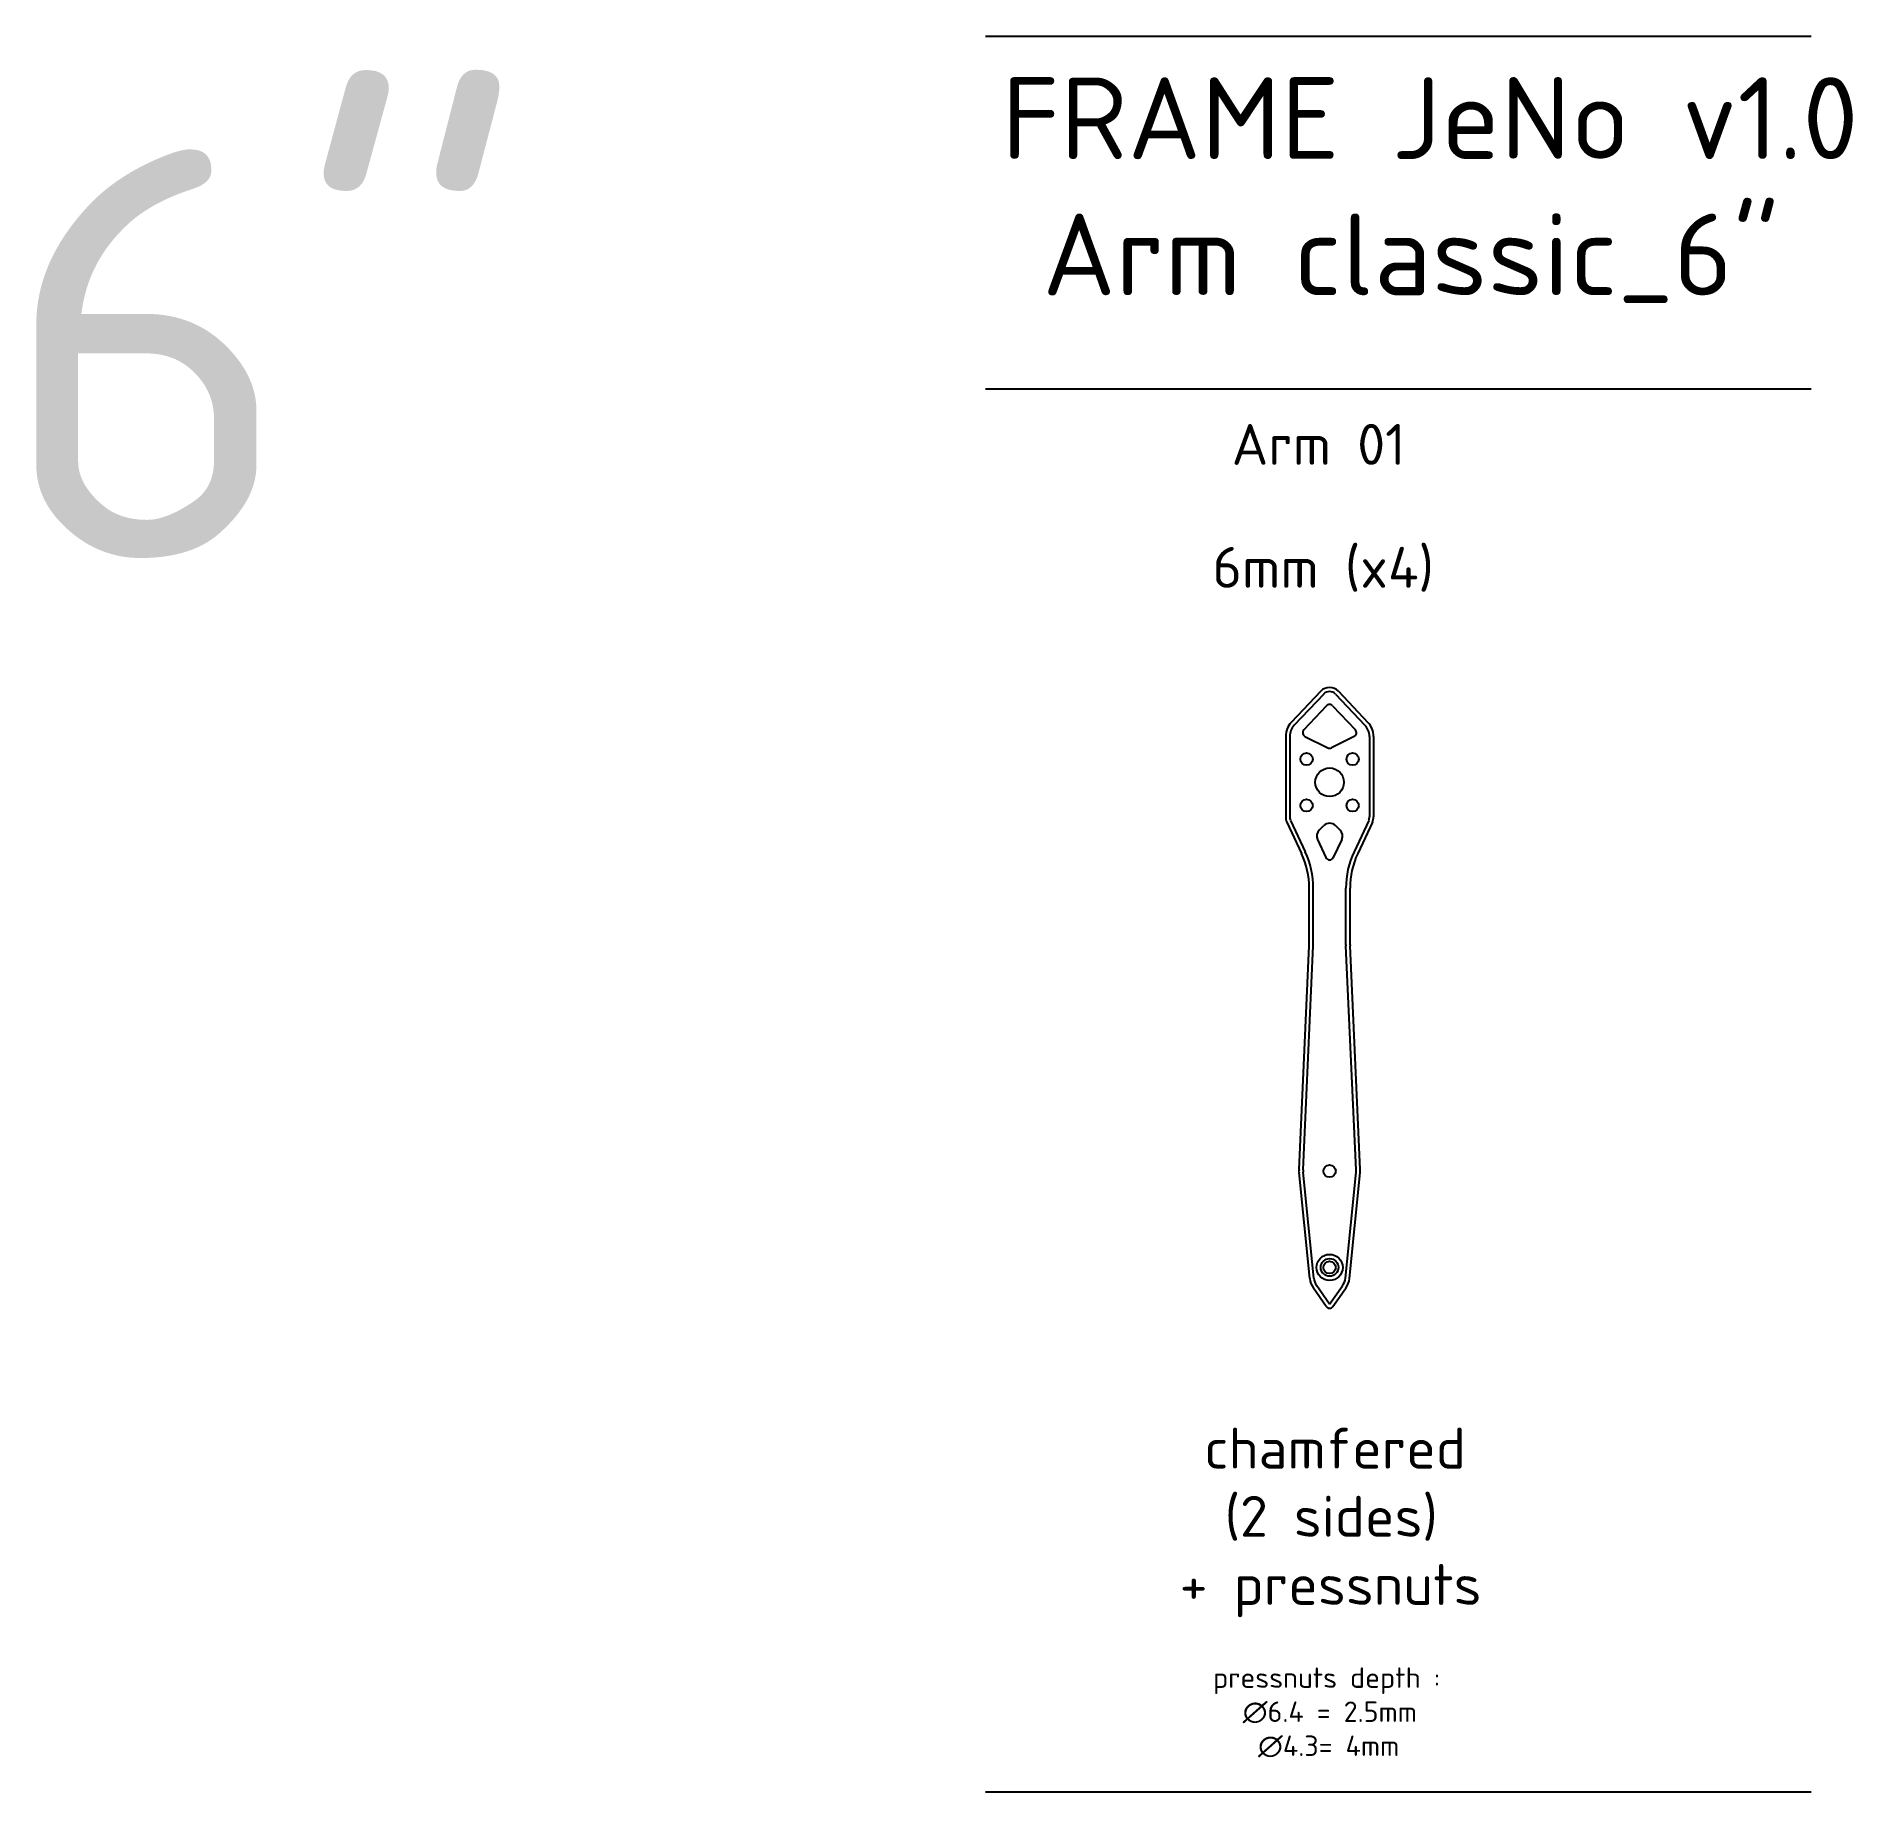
# Model space of a CAD drawing. Header units: millimetres. Extents: x -232 to 212, y 0 to 429.
import ezdxf

# ---------------------------------------------------------------- set-up
doc = ezdxf.new("R2010")
doc.units = ezdxf.units.MM
doc.linetypes.add('JIS_09_08', pattern=[10.75, 8, -0.55, 0.55, -0.55, 0.55, -0.55])
doc.layers.add('Calque1', color=150, linetype='Continuous')
doc.styles.get("Standard").update_dxf_attribs({"font": 'arial.ttf'})

msp = doc.modelspace()

# ---------------------------------------------------------------- linework, layer by layer
at = {"layer": 'Calque1'}
for p, q in [((0, 429.49), (202.05, 429.49)), ((0, 343.2), (202.05, 343.2)), ((82.02, 269.24), (74.82, 261.6)), ((82.75, 268.55), (75.54, 260.92)), ((85.66, 268.55), (92.86, 260.92)), ((86.38, 269.24), (93.59, 261.6)), ((83.48, 265.68), (77.9, 259.77)), ((84.93, 265.68), (90.5, 259.77)), ((73.45, 258.17), (73.45, 238.51)), ((74.45, 258.17), (74.45, 238.51)), ((78.18, 258.19), (83.75, 255.39)), ((90.23, 258.19), (84.65, 255.39)), ((93.95, 258.17), (93.95, 238.51)), ((94.95, 258.17), (94.95, 238.51)), ((73.73, 237.24), (77.33, 229.54)), ((74.64, 237.66), (78.23, 229.96)), ((81.64, 235.22), (82.79, 236.37)), ((86.76, 235.22), (85.62, 236.37)), ((93.77, 237.66), (90.17, 229.96)), ((94.67, 237.24), (91.08, 229.54)), ((81.25, 232.96), (83.3, 228.57)), ((87.16, 232.96), (85.11, 228.57)), ((79.2, 207.22), (79.2, 221.08)), ((80.2, 207.22), (80.2, 221.08)), ((88.2, 207.22), (88.2, 221.08)), ((89.2, 207.22), (89.2, 221.08)), ((76.72, 152.19), (79.2, 206.99)), ((77.72, 152.15), (80.2, 206.94)), ((90.69, 152.15), (88.21, 206.94)), ((91.69, 152.19), (89.21, 206.99)), ((79.35, 125.58), (76.74, 151.46)), ((80.35, 125.68), (77.73, 151.56)), ((88.06, 125.68), (90.67, 151.56)), ((89.05, 125.58), (91.67, 151.46)), ((83.38, 118.73), (80.24, 123.21)), ((84.2, 119.3), (81.05, 123.78)), ((84.2, 119.3), (87.35, 123.78)), ((85.02, 118.73), (88.17, 123.21)), ((0, 0), (202.05, 0))]:
    msp.add_line(p, q, dxfattribs=at)
for centre, radius in [((78.57, 252.66), 1.5), ((89.84, 252.66), 1.5), ((84.2, 246.98), 3.5), ((78.57, 241.3), 1.5), ((89.84, 241.3), 1.5), ((84.2, 151.83), 1.5), ((84.2, 128.27), 3.2), ((84.2, 128.27), 2.15), ((84.2, 128.27), 1.5)]:
    msp.add_circle(centre, radius, dxfattribs=at)
for centre, radius, start, end in [((84.2, 267.18), 3, 43.3504, 136.6496), ((84.2, 267.18), 2, 43.3504, 136.6496), ((84.2, 264.99), 1, 43.3504, 136.6496), ((78.45, 258.17), 5, 136.6496, 180), ((78.45, 258.17), 4, 136.6496, 180), ((78.63, 259.09), 1, 136.6496, 243.2647), ((89.78, 259.09), 1, 296.7353, 43.3504), ((89.95, 258.17), 4, 0, 43.3504), ((89.95, 258.17), 5, 0, 43.3504), ((84.2, 256.28), 1, 243.2647, 296.7353), ((76.45, 238.51), 3, 180, 205.0173), ((76.45, 238.51), 2, 180, 205.0173), ((84.2, 234.96), 2, 45, 135), ((91.95, 238.51), 2, 334.9827, 0), ((91.95, 238.51), 3, 334.9827, 0), ((83.06, 233.81), 2, 135, 205.0173), ((85.35, 233.81), 2, 334.9827, 45), ((59.2, 221.08), 20, 0, 25.0173), ((59.2, 221.08), 21, 0, 25.0173), ((84.2, 228.99), 1, 205.0173, 334.9827), ((109.2, 221.08), 21, 154.9827, 180), ((109.2, 221.08), 20, 154.9827, 180), ((74.2, 207.22), 5, 357.4104, 0), ((74.2, 207.22), 6, 357.4104, 0), ((94.2, 207.22), 6, 180, 182.5896), ((94.2, 207.22), 5, 180, 182.5896), ((81.71, 151.97), 5, 177.4104, 185.7665), ((81.71, 151.97), 4, 177.4104, 185.7665), ((86.69, 151.97), 4, 354.2335, 2.5896), ((86.69, 151.97), 5, 354.2335, 2.5896), ((84.33, 126.08), 5, 185.7665, 215.0925), ((84.33, 126.08), 4, 185.7665, 215.0925), ((84.08, 126.08), 4, 324.9075, 354.2335), ((84.08, 126.08), 5, 324.9075, 354.2335), ((84.2, 119.3), 1, 215.0925, 324.9075)]:
    msp.add_arc(centre, radius, start, end, dxfattribs=at)

# ---------------------------------------------------------------- texts
at = {"linetype": 'JIS_09_08', "attachment_point": 1}
for s, width, insert, char_height in [('{\\fISOCPEUR|b0|i0|c0|p34;6"}', 327.7561, (-241.54, 401.84), 100), ('\\pi135.69758;{\\fISOCPEUR|b0|i0|c0|p34;FRAME JeNo v1.0\\P\\pi145.69758;Arm classic_6"}', 471.3952, (-131.79, 419.46), 20), ('{\\fISOCPEUR|b0|i0|c0|p34;Arm 01}', 327.7561, (60.22, 334.65), 10), ('{\\fISOCPEUR|b0|i0|c0|p34;6mm (x4)}', 327.7561, (55.52, 304.56), 10), ('\\pi133.87807;{\\fISOCPEUR|b0|i0|c0|p34;chamfered\\P\\pi138.87807;(2 sides)\\P\\pi127.87807;+ pressnuts}', 327.7561, (-80.35, 89.04), 10)]:
    msp.add_mtext_dynamic_manual_height_columns(s, width=width, gutter_width=12.5, heights=[0], dxfattribs=dict(at, insert=insert, char_height=char_height))
at = {"insert": (19.23, 30.4), "char_height": 5, "attachment_point": 1}
msp.add_mtext_dynamic_manual_height_columns('\\pi36.45843;{\\fISOCPEUR|b0|i0|c0|p34;pressnuts depth : \\P\\pi43.70843;∅6.4 = 2.5mm\\P\\pi47.45843;∅4.3= 4mm}', width=126.9169, gutter_width=12.5, heights=[0], dxfattribs=at)

doc.saveas('drawing.dxf')
